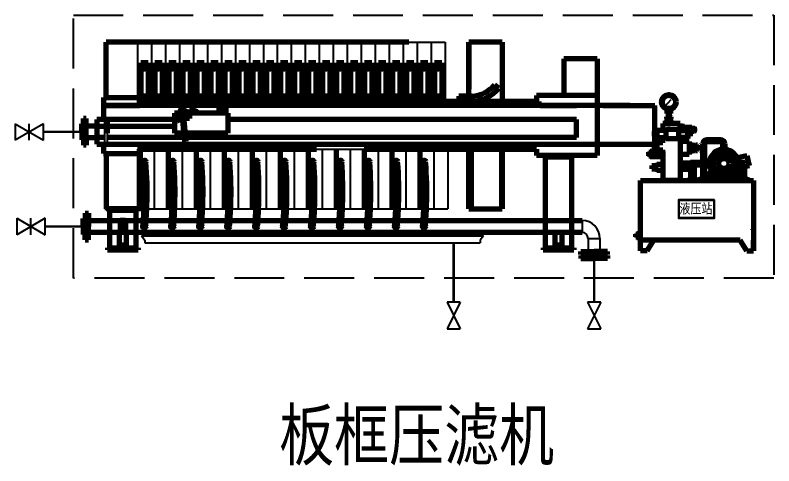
# Model space of a CAD drawing. Header units: millimetres. Extents: x 316 to 430, y 100 to 168.
import ezdxf

# ---------------------------------------------------------------- set-up
doc = ezdxf.new("R2010")
doc.units = ezdxf.units.MM
doc.linetypes.add('DASH', pattern=[0.35, 0.25, -0.1])
doc.linetypes.add('EB_DASH', pattern=[6, 3, -3])
for name, color, linetype in [('arrow', 7, 'Continuous'), ('sb', 2, 'Continuous'), ('图框', 4, 'Continuous')]:
    doc.layers.add(name, color=color, linetype=linetype)
for name, color, linetype, lineweight in [('CAXA0', 7, 'Continuous', 70), ('CAXA2', 6, 'EB_DASH', 25), ('CAXA3', 7, 'Continuous', 25), ('CAXA4', 3, 'Continuous', 25), ('循环水', 3, 'Continuous', 40), ('放空气管', 7, 'o_LINE', 30)]:
    doc.layers.add(name, color=color, linetype=linetype, lineweight=lineweight)
doc.styles.add('QSDI', font='SimSun.ttf', dxfattribs={"width": 0.8})
doc.linetypes.add('o_LINE', pattern='A,0.5,-0.2,["o",Standard,S=0.1,R=0,X=-0.1,Y=-0.05],-0.2', length=0.9)

# ---------------------------------------------------------------- blocks, each defined once
blk = doc.blocks.new('CAXBLOCK81', base_point=(-107.5, 2.2))
at = {"layer": 'CAXA0', "color": 0, "linetype": 'Continuous', "lineweight": 25}
blk.add_line((-107.6, 2.1), (-107.3, 2.4), dxfattribs=at)
blk = doc.blocks.new('CAXBLOCK83', base_point=(-107.7, 2.2))
at = {"layer": 'CAXA0', "color": 0, "linetype": 'Continuous', "lineweight": 25}
blk.add_line((-107.6, 2.1), (-107.6, 2.1), dxfattribs=at)
blk = doc.blocks.new('CAXBLOCK87', base_point=(-101.1, 15.9))
at = {"layer": 'CAXA0', "color": 0, "linetype": 'Continuous', "lineweight": 25}
blk.add_line((-101.1, 15.7), (-100.9, 16), dxfattribs=at)
blk = doc.blocks.new('CAXBLOCK108', base_point=(-32.1, 15.9))
at = {"layer": 'CAXA0', "color": 0, "linetype": 'Continuous', "lineweight": 25}
blk.add_line((-32.2, 15.7), (-32, 16), dxfattribs=at)
blk = doc.blocks.new('CAXBLOCK126', base_point=(-5983.6, -3976.5))
at = {"layer": 'CAXA0', "linetype": 'Continuous', "lineweight": 25}
blk.add_hatch(color=256, dxfattribs=at).paths.add_polyline_path([(470, 1638), (473.9, 1641.2), (473, 1642)], flags=0)
blk.add_line((473.4, 1641.6), (518.8, 1690.3), dxfattribs=at)
blk = doc.blocks.new('fanmen')
at = {"layer": 'arrow'}
for p, q in [((1, 0), (-1, 0)), ((1, -4), (-1, 0)), ((-1, -4), (1, 0)), ((-1, -4), (1, -4))]:
    blk.add_line(p, q, dxfattribs=at)
blk = doc.blocks.new('压滤机')
for points in [[(23914.47, -4585.43), (23909.02, -4585.43), (23909.02, -4588.16), (23914.47, -4588.16)], [(23914.39, -4585.51), (23909.09, -4585.51), (23909.09, -4588.05), (23914.39, -4588.05)]]:
    blk.add_lwpolyline(points, close=True)
at = {"layer": 'CAXA0', "color": 2}
for p, q in [((23823.12, -4570.04), (23823.12, -4561.74)), ((23868.54, -4561.74), (23823.12, -4561.74)), ((23882.57, -4561.74), (23877.57, -4561.74)), ((23877.57, -4569.84), (23877.57, -4561.74)), ((23877.57, -4561.74), (23877.57, -4568.79)), ((23882.57, -4561.74), (23882.57, -4570.64)), ((23828.3, -4564.84), (23828.3, -4570.64)), ((23829.4, -4564.84), (23828.3, -4564.84)), ((23829.4, -4564.84), (23829.4, -4570.64)), ((23830.4, -4564.84), (23830.4, -4570.64)), ((23831.5, -4564.84), (23830.4, -4564.84)), ((23831.5, -4564.84), (23831.5, -4570.64)), ((23832.5, -4564.84), (23832.5, -4570.64)), ((23833.6, -4564.84), (23832.5, -4564.84)), ((23833.6, -4564.84), (23833.6, -4570.64)), ((23834.6, -4564.84), (23834.6, -4570.64)), ((23835.7, -4564.84), (23834.6, -4564.84)), ((23835.7, -4564.84), (23835.7, -4570.64)), ((23836.7, -4564.84), (23836.7, -4570.64)), ((23837.8, -4564.84), (23836.7, -4564.84)), ((23837.8, -4564.84), (23837.8, -4570.64)), ((23838.8, -4564.84), (23838.8, -4570.64)), ((23839.9, -4564.84), (23838.8, -4564.84)), ((23839.9, -4564.84), (23839.9, -4570.64)), ((23840.9, -4564.84), (23840.9, -4570.64)), ((23842, -4564.84), (23840.9, -4564.84)), ((23842, -4564.84), (23842, -4570.64)), ((23843, -4564.84), (23843, -4570.64)), ((23844.1, -4564.84), (23843, -4564.84)), ((23844.1, -4564.84), (23844.1, -4570.64)), ((23845.1, -4564.84), (23845.1, -4570.64)), ((23846.2, -4564.84), (23845.1, -4564.84)), ((23846.2, -4564.84), (23846.2, -4570.64)), ((23847.2, -4564.84), (23847.2, -4570.64)), ((23848.3, -4564.84), (23847.2, -4564.84)), ((23848.3, -4564.84), (23848.3, -4570.64)), ((23849.3, -4564.84), (23849.3, -4570.64)), ((23850.4, -4564.84), (23849.3, -4564.84)), ((23850.4, -4564.84), (23850.4, -4570.64)), ((23851.4, -4564.84), (23851.4, -4570.64)), ((23852.5, -4564.84), (23851.4, -4564.84)), ((23852.5, -4564.84), (23852.5, -4570.64)), ((23853.5, -4564.84), (23853.5, -4570.64)), ((23854.6, -4564.84), (23853.5, -4564.84)), ((23854.6, -4564.84), (23854.6, -4570.64)), ((23855.6, -4564.84), (23855.6, -4570.64)), ((23856.7, -4564.84), (23855.6, -4564.84)), ((23856.7, -4564.84), (23856.7, -4570.64)), ((23857.7, -4564.84), (23857.7, -4570.64)), ((23858.8, -4564.84), (23857.7, -4564.84)), ((23858.8, -4564.84), (23858.8, -4570.64)), ((23859.8, -4564.84), (23859.8, -4570.64)), ((23860.9, -4564.84), (23859.8, -4564.84)), ((23860.9, -4564.84), (23860.9, -4570.64)), ((23861.9, -4564.84), (23861.9, -4570.64)), ((23863, -4564.84), (23861.9, -4564.84)), ((23863, -4564.84), (23863, -4570.64)), ((23864, -4564.84), (23864, -4570.64)), ((23865.1, -4564.84), (23864, -4564.84)), ((23865.1, -4564.84), (23865.1, -4570.64)), ((23866.1, -4564.84), (23866.1, -4570.64)), ((23867.2, -4564.84), (23866.1, -4564.84)), ((23867.2, -4564.84), (23867.2, -4570.64)), ((23868.2, -4564.84), (23868.2, -4570.64)), ((23869.3, -4564.84), (23868.2, -4564.84)), ((23869.3, -4564.84), (23869.3, -4570.64)), ((23870.3, -4564.84), (23870.3, -4570.64)), ((23871.4, -4564.84), (23870.3, -4564.84)), ((23871.4, -4564.84), (23871.4, -4570.64)), ((23872.4, -4564.84), (23872.4, -4570.64)), ((23873.5, -4564.84), (23872.4, -4564.84)), ((23873.5, -4564.84), (23873.5, -4570.64)), ((23896.83, -4564.24), (23891.83, -4564.24)), ((23891.83, -4564.24), (23891.83, -4569.74)), ((23896.83, -4564.24), (23896.83, -4578.74)), ((23877.57, -4568.79), (23877.57, -4565.64)), ((23877.57, -4567.82), (23877.57, -4568.77)), ((23882.07, -4568.64), (23881.47, -4568.11)), ((23822.72, -4570.04), (23822.72, -4571.24)), ((23822.72, -4570.04), (23822.72, -4573.35)), ((23822.72, -4570.04), (23827.8, -4570.04)), ((23828.5, -4569.84), (23828.5, -4570.64)), ((23829.2, -4569.84), (23828.5, -4569.84)), ((23829.2, -4569.84), (23829.2, -4570.64)), ((23830.6, -4569.84), (23830.6, -4570.64)), ((23831.3, -4569.84), (23830.6, -4569.84)), ((23831.3, -4569.84), (23831.3, -4570.64)), ((23832.7, -4569.84), (23832.7, -4570.64)), ((23833.4, -4569.84), (23832.7, -4569.84)), ((23833.4, -4569.84), (23833.4, -4570.64)), ((23834.8, -4569.84), (23834.8, -4570.64)), ((23835.5, -4569.84), (23834.8, -4569.84)), ((23835.5, -4569.84), (23835.5, -4570.64)), ((23836.9, -4569.84), (23836.9, -4570.64)), ((23837.6, -4569.84), (23836.9, -4569.84)), ((23837.6, -4569.84), (23837.6, -4570.64)), ((23839, -4569.84), (23839, -4570.64)), ((23839.7, -4569.84), (23839, -4569.84)), ((23839.7, -4569.84), (23839.7, -4570.64)), ((23841.1, -4569.84), (23841.1, -4570.64)), ((23841.8, -4569.84), (23841.1, -4569.84)), ((23841.8, -4569.84), (23841.8, -4570.64)), ((23843.2, -4569.84), (23843.2, -4570.64)), ((23843.9, -4569.84), (23843.2, -4569.84)), ((23843.9, -4569.84), (23843.9, -4570.64)), ((23845.3, -4569.84), (23845.3, -4570.64)), ((23846, -4569.84), (23845.3, -4569.84)), ((23846, -4569.84), (23846, -4570.64)), ((23847.4, -4569.84), (23847.4, -4570.64)), ((23848.1, -4569.84), (23847.4, -4569.84)), ((23848.1, -4569.84), (23848.1, -4570.64)), ((23849.5, -4569.84), (23849.5, -4570.64)), ((23850.2, -4569.84), (23849.5, -4569.84)), ((23850.2, -4569.84), (23850.2, -4570.64)), ((23851.6, -4569.84), (23851.6, -4570.64)), ((23852.3, -4569.84), (23851.6, -4569.84)), ((23852.3, -4569.84), (23852.3, -4570.64)), ((23853.7, -4569.84), (23853.7, -4570.64)), ((23854.4, -4569.84), (23853.7, -4569.84)), ((23854.4, -4569.84), (23854.4, -4570.64)), ((23855.8, -4569.84), (23855.8, -4570.64)), ((23856.5, -4569.84), (23855.8, -4569.84)), ((23856.5, -4569.84), (23856.5, -4570.64)), ((23857.9, -4569.84), (23857.9, -4570.64)), ((23858.6, -4569.84), (23857.9, -4569.84)), ((23858.6, -4569.84), (23858.6, -4570.64)), ((23860, -4569.84), (23860, -4570.64)), ((23860.7, -4569.84), (23860, -4569.84)), ((23860.7, -4569.84), (23860.7, -4570.64)), ((23862.1, -4569.84), (23862.1, -4570.64)), ((23862.8, -4569.84), (23862.1, -4569.84)), ((23862.8, -4569.84), (23862.8, -4570.64)), ((23864.2, -4569.84), (23864.2, -4570.64)), ((23864.9, -4569.84), (23864.2, -4569.84)), ((23864.9, -4569.84), (23864.9, -4570.64)), ((23866.3, -4569.84), (23866.3, -4570.64)), ((23867, -4569.84), (23866.3, -4569.84)), ((23867, -4569.84), (23867, -4570.64)), ((23868.4, -4569.84), (23868.4, -4570.64)), ((23869.1, -4569.84), (23868.4, -4569.84)), ((23869.1, -4569.84), (23869.1, -4570.64)), ((23870.5, -4569.84), (23870.5, -4570.64)), ((23871.2, -4569.84), (23870.5, -4569.84)), ((23871.2, -4569.84), (23871.2, -4570.64)), ((23872.6, -4569.84), (23872.6, -4570.64)), ((23873.3, -4569.84), (23872.6, -4569.84)), ((23873.3, -4569.84), (23873.3, -4570.64)), ((23878.07, -4569.84), (23876.07, -4569.84)), ((23876.07, -4569.84), (23876.07, -4570.64)), ((23887.74, -4569.74), (23887.74, -4570.64)), ((23896.73, -4569.74), (23887.74, -4569.74)), ((23833.36, -4571.24), (23822.72, -4571.24)), ((23822.72, -4571.24), (23828.12, -4571.24)), ((23851.54, -4570.64), (23829.32, -4570.64)), ((23851.54, -4571.24), (23833.36, -4571.24)), ((23839.64, -4570.64), (23838.74, -4570.64)), ((23840.94, -4570.64), (23840.04, -4570.64)), ((23840.36, -4571.21), (23840.06, -4571.51)), ((23840.06, -4572.41), (23840.06, -4571.51)), ((23840.36, -4571.21), (23840.76, -4571.21)), ((23840.56, -4571.42), (23840.56, -4571.42)), ((23841.06, -4571.51), (23840.76, -4571.21)), ((23841.06, -4571.51), (23841.06, -4572.41)), ((23888.13, -4570.64), (23851.54, -4570.64)), ((23901.73, -4571.24), (23851.54, -4571.24)), ((23856.44, -4570.64), (23855.54, -4570.64)), ((23857.74, -4570.64), (23856.84, -4570.64)), ((23866.94, -4570.64), (23866.04, -4570.64)), ((23868.24, -4570.64), (23867.34, -4570.64)), ((23876.05, -4570.64), (23875.15, -4570.64)), ((23882.07, -4570.64), (23876.07, -4570.64)), ((23882.97, -4571.24), (23882.57, -4571.24)), ((23886.74, -4571.24), (23886.08, -4571.24)), ((23886.74, -4571.24), (23886.74, -4571.24)), ((23888.13, -4571.24), (23888.13, -4570.64)), ((23888.34, -4571.24), (23893.74, -4571.24)), ((23897.74, -4571.24), (23903.43, -4571.24)), ((23901.73, -4571.24), (23905.51, -4571.24)), ((23905.51, -4577.01), (23905.51, -4571.24)), ((23833.36, -4572.41), (23833.36, -4573.26)), ((23834.21, -4572.41), (23833.36, -4572.41)), ((23834.21, -4573.21), (23834.21, -4572.01)), ((23834.41, -4571.81), (23834.58, -4571.81)), ((23834.44, -4572.73), (23834.44, -4572.49)), ((23834.5, -4572.79), (23834.54, -4572.79)), ((23834.51, -4572.41), (23834.51, -4572.41)), ((23834.51, -4572.44), (23834.67, -4572.43)), ((23834.9, -4576.64), (23834.51, -4572.44)), ((23834.67, -4572.43), (23835.06, -4576.64)), ((23834.74, -4572.73), (23834.74, -4572.48)), ((23834.84, -4572.38), (23835.95, -4572.38)), ((23841.36, -4572.41), (23835.01, -4572.41)), ((23835.61, -4572.84), (23835.61, -4573.21)), ((23835.95, -4572.38), (23836.7, -4572.18)), ((23835.96, -4571.79), (23835.98, -4572.02)), ((23835.98, -4571.77), (23836.71, -4572.11)), ((23836.76, -4572.41), (23836.56, -4572.41)), ((23841.36, -4572.41), (23841.36, -4573.52)), ((23907.37, -4572.06), (23907.29, -4572.1)), ((23907.29, -4572.1), (23907.29, -4572.45)), ((23907.37, -4572.5), (23907.29, -4572.45)), ((23907.33, -4571.82), (23907.33, -4571.98)), ((23907.87, -4571.82), (23907.33, -4571.82)), ((23907.87, -4571.98), (23907.33, -4571.98)), ((23907.4, -4572.06), (23907.37, -4572.06)), ((23907.37, -4572.5), (23907.49, -4572.5)), ((23907.4, -4572.06), (23907.4, -4571.98)), ((23907.49, -4572.5), (23907.49, -4572.95)), ((23907.51, -4571.79), (23907.51, -4571.82)), ((23907.69, -4571.79), (23907.69, -4571.82)), ((23907.71, -4572.95), (23907.71, -4572.5)), ((23907.71, -4572.5), (23907.84, -4572.5)), ((23907.8, -4572.06), (23907.8, -4571.98)), ((23907.84, -4572.06), (23907.8, -4572.06)), ((23907.84, -4572.06), (23907.91, -4572.1)), ((23907.84, -4572.5), (23907.91, -4572.45)), ((23907.87, -4571.82), (23907.87, -4571.98)), ((23907.91, -4572.45), (23907.91, -4572.1)), ((23819.72, -4575.21), (23819.72, -4573.21)), ((23820.12, -4573.21), (23819.72, -4573.21)), ((23820.12, -4576.1), (23820.12, -4573.21)), ((23833.93, -4573.35), (23821.72, -4573.35)), ((23821.72, -4573.35), (23821.72, -4574.35)), ((23823.27, -4573.52), (23823.27, -4575.41)), ((23823.27, -4573.52), (23823.27, -4575.41)), ((23823.27, -4573.52), (23823.27, -4575.41)), ((23833.36, -4573.26), (23833.67, -4573.26)), ((23833.36, -4573.26), (23833.67, -4573.26)), ((23833.36, -4573.52), (23833.8, -4573.52)), ((23833.36, -4573.52), (23833.36, -4575.41)), ((23833.67, -4572.96), (23833.67, -4573.26)), ((23833.93, -4572.96), (23833.93, -4573.39)), ((23834.58, -4573.21), (23834.21, -4573.21)), ((23835.61, -4573.21), (23834.74, -4573.21)), ((23849.02, -4573.35), (23841.36, -4573.35)), ((23841.36, -4573.52), (23841.36, -4575.41)), ((23851.54, -4573.35), (23848.45, -4573.35)), ((23893.73, -4573.35), (23851.54, -4573.35)), ((23893.73, -4576.04), (23893.73, -4573.35)), ((23906.7, -4573.95), (23906.7, -4574.99)), ((23909.3, -4573.95), (23906.7, -4573.95)), ((23907.3, -4573.15), (23907.3, -4572.95)), ((23907.3, -4572.95), (23907.9, -4572.95)), ((23907.36, -4573.15), (23907.3, -4573.15)), ((23907.3, -4573.75), (23907.3, -4573.47)), ((23907.36, -4573.47), (23907.3, -4573.47)), ((23907.9, -4573.75), (23907.3, -4573.75)), ((23907.36, -4573.47), (23907.36, -4573.15)), ((23907.82, -4573.79), (23907.38, -4573.79)), ((23907.38, -4573.79), (23907.38, -4573.91)), ((23907.38, -4573.91), (23907.82, -4573.91)), ((23907.4, -4573.75), (23907.4, -4573.79)), ((23907.4, -4573.91), (23907.4, -4573.95)), ((23907.4, -4573.95), (23907.8, -4573.95)), ((23907.49, -4572.95), (23907.71, -4572.95)), ((23907.8, -4573.75), (23907.8, -4573.79)), ((23907.8, -4573.91), (23907.8, -4573.95)), ((23907.82, -4573.79), (23907.82, -4573.91)), ((23907.9, -4573.15), (23907.84, -4573.15)), ((23907.84, -4573.15), (23907.84, -4573.47)), ((23907.9, -4573.47), (23907.84, -4573.47)), ((23907.9, -4572.95), (23907.9, -4573.15)), ((23907.9, -4573.47), (23907.9, -4573.75)), ((23909.3, -4574.99), (23909.3, -4573.95)), ((23819.42, -4575.21), (23819.42, -4574.01)), ((23819.42, -4574.01), (23819.72, -4574.01)), ((23821.72, -4574.32), (23820.12, -4574.32)), ((23821.72, -4574.35), (23822.87, -4574.35)), ((23821.72, -4574.35), (23821.73, -4574.35)), ((23821.72, -4574.4), (23821.72, -4576)), ((23823.27, -4574.35), (23833.36, -4574.35)), ((23905.82, -4576.03), (23905.82, -4574.99)), ((23907.02, -4574.99), (23905.82, -4574.99)), ((23907.02, -4574.95), (23907.2, -4574.95)), ((23907.02, -4574.99), (23907.02, -4574.95)), ((23907.2, -4574.81), (23909.08, -4574.81)), ((23907.2, -4576.21), (23907.2, -4574.81)), ((23909.08, -4576.21), (23909.08, -4574.81)), ((23909.26, -4574.95), (23909.08, -4574.95)), ((23909.26, -4574.99), (23909.26, -4574.95)), ((23909.26, -4574.99), (23910.46, -4574.99)), ((23909.92, -4574.37), (23909.3, -4574.37)), ((23909.3, -4574.37), (23909.3, -4574.87)), ((23909.92, -4574.55), (23909.92, -4574.37)), ((23911.06, -4574.55), (23909.92, -4574.55)), ((23910.46, -4576.03), (23910.46, -4574.99)), ((23911.06, -4575.19), (23911.06, -4574.55)), ((23911.4, -4574.67), (23911.06, -4574.67)), ((23911.06, -4575.07), (23911.4, -4575.07)), ((23911.5, -4574.97), (23911.5, -4574.77)), ((23819.42, -4575.21), (23819.42, -4576.41)), ((23819.72, -4575.21), (23819.72, -4577.21)), ((23820.12, -4576.1), (23820.12, -4577.21)), ((23821.72, -4576.1), (23820.12, -4576.1)), ((23821.72, -4576.04), (23821.72, -4577.04)), ((23822.87, -4576.04), (23821.72, -4576.04)), ((23821.73, -4576.04), (23821.72, -4576.04)), ((23834.84, -4576.04), (23823.27, -4576.04)), ((23834.79, -4575.41), (23833.36, -4575.41)), ((23841.36, -4575.41), (23834.95, -4575.41)), ((23849.04, -4576.04), (23835.01, -4576.04)), ((23851.54, -4576.04), (23848.45, -4576.04)), ((23893.73, -4576.04), (23851.54, -4576.04)), ((23905.46, -4575.86), (23905.46, -4575.16)), ((23905.82, -4575.16), (23905.46, -4575.16)), ((23905.46, -4575.86), (23905.82, -4575.86)), ((23905.82, -4576.03), (23907.02, -4576.03)), ((23906.7, -4576.03), (23906.7, -4576.45)), ((23907.02, -4576.07), (23907.02, -4576.03)), ((23907.02, -4576.07), (23907.2, -4576.07)), ((23907.2, -4576.21), (23909.08, -4576.21)), ((23909.26, -4576.07), (23909.08, -4576.07)), ((23910.46, -4576.03), (23909.26, -4576.03)), ((23909.26, -4576.07), (23909.26, -4576.03)), ((23909.3, -4576.45), (23909.3, -4576.03)), ((23910.46, -4575.16), (23910.82, -4575.16)), ((23910.82, -4575.86), (23910.46, -4575.86)), ((23910.82, -4575.86), (23910.82, -4575.16)), ((23910.82, -4575.19), (23911.06, -4575.19)), ((23819.42, -4576.41), (23819.72, -4576.41)), ((23820.12, -4577.21), (23819.72, -4577.21)), ((23821.72, -4577.06), (23851.54, -4577.06)), ((23822.72, -4577.06), (23822.72, -4578.44)), ((23835.06, -4576.64), (23834.9, -4576.64)), ((23851.54, -4577.06), (23905.46, -4577.06)), ((23905.82, -4577.01), (23905.46, -4577.01)), ((23905.46, -4577.71), (23905.46, -4577.01)), ((23905.46, -4577.24), (23905.46, -4577.24)), ((23905.82, -4577.88), (23905.82, -4576.84)), ((23906.7, -4576.84), (23905.82, -4576.84)), ((23906.7, -4576.84), (23906.7, -4576.45)), ((23909.3, -4576.45), (23909.3, -4577.88)), ((23910.66, -4576.62), (23909.3, -4576.62)), ((23910.66, -4576.62), (23910.66, -4577.71)), ((23910.66, -4577.1), (23910.84, -4577.1)), ((23910.84, -4577.1), (23910.9, -4577.16)), ((23910.9, -4577.16), (23911.26, -4577.16)), ((23911.26, -4577.16), (23911.32, -4577.22)), ((23911.32, -4577.22), (23911.62, -4577.22)), ((23911.32, -4577.22), (23911.32, -4577.98)), ((23911.68, -4577.16), (23911.62, -4577.22)), ((23911.62, -4577.22), (23911.62, -4577.98)), ((23911.62, -4577.22), (23911.62, -4577.98)), ((23911.68, -4577.16), (23911.88, -4577.16)), ((23911.88, -4577.16), (23911.94, -4577.22)), ((23911.94, -4577.22), (23911.94, -4577.98)), ((23911.94, -4577.22), (23911.94, -4577.98)), ((23912.7, -4582.43), (23912.7, -4576.99)), ((23912.98, -4582.43), (23912.98, -4576.99)), ((23915.38, -4576.39), (23913.3, -4576.39)), ((23915.38, -4576.67), (23913.3, -4576.67)), ((23915.7, -4577.53), (23915.7, -4576.99)), ((23915.98, -4576.99), (23915.98, -4577.53)), ((23822.72, -4578.44), (23827.8, -4578.44)), ((23823.12, -4578.44), (23823.12, -4586.74)), ((23827.8, -4577.78), (23828.67, -4577.78)), ((23828.22, -4577.78), (23828.22, -4586.74)), ((23828.7, -4577.78), (23837.87, -4577.78)), ((23832.42, -4577.78), (23832.42, -4586.74)), ((23836.62, -4577.78), (23836.62, -4586.74)), ((23837.1, -4577.78), (23846.27, -4577.78)), ((23837.9, -4577.78), (23848.67, -4577.78)), ((23840.82, -4577.78), (23840.82, -4586.74)), ((23845.02, -4577.78), (23845.02, -4586.74)), ((23845.5, -4577.78), (23854.67, -4577.78)), ((23849.22, -4577.78), (23849.22, -4586.74)), ((23853.42, -4577.78), (23853.42, -4586.74)), ((23857.62, -4577.78), (23857.62, -4586.74)), ((23861.82, -4577.78), (23874.89, -4577.78)), ((23861.82, -4577.78), (23861.82, -4586.74)), ((23866.02, -4577.78), (23866.02, -4586.74)), ((23870.22, -4577.78), (23870.22, -4586.74)), ((23874.92, -4577.78), (23887.74, -4577.78)), ((23877.57, -4586.74), (23877.57, -4577.78)), ((23877.89, -4577.78), (23877.89, -4586.74)), ((23882.45, -4577.78), (23882.45, -4586.74)), ((23882.57, -4577.78), (23882.57, -4586.74)), ((23887.74, -4577.78), (23887.74, -4578.74)), ((23887.74, -4577.78), (23887.74, -4577.78)), ((23904.6, -4578.26), (23904.8, -4578.26)), ((23904.6, -4578.82), (23904.6, -4578.26)), ((23904.8, -4578.94), (23904.8, -4578.14)), ((23906.7, -4578.14), (23904.8, -4578.14)), ((23905.46, -4577.71), (23905.82, -4577.71)), ((23905.82, -4577.88), (23906.7, -4577.88)), ((23906.7, -4579.05), (23906.7, -4577.88)), ((23906.7, -4578.14), (23906.7, -4578.94)), ((23909.3, -4577.88), (23909.3, -4579.05)), ((23910.66, -4577.71), (23910.66, -4578.58)), ((23910.84, -4578.1), (23910.9, -4578.04)), ((23910.9, -4578.04), (23911.26, -4578.04)), ((23911.32, -4577.98), (23911.26, -4578.04)), ((23911.32, -4577.98), (23911.62, -4577.98)), ((23911.62, -4577.98), (23911.68, -4578.04)), ((23911.88, -4578.04), (23911.68, -4578.04)), ((23911.94, -4577.98), (23911.88, -4578.04)), ((23915.56, -4577.81), (23915.68, -4577.65)), ((23915.57, -4577.94), (23916.11, -4577.94)), ((23915.57, -4577.94), (23915.57, -4578.28)), ((23915.57, -4578.28), (23916.11, -4578.28)), ((23915.6, -4578.33), (23916.08, -4578.33)), ((23915.6, -4578.47), (23915.6, -4578.33)), ((23915.62, -4578.33), (23915.62, -4578.28)), ((23915.7, -4577.53), (23915.7, -4577.94)), ((23915.7, -4577.53), (23915.98, -4577.53)), ((23915.98, -4577.53), (23915.98, -4577.94)), ((23916.12, -4577.81), (23916, -4577.64)), ((23916.06, -4578.33), (23916.06, -4578.28)), ((23916.08, -4578.47), (23916.08, -4578.33)), ((23916.11, -4578.28), (23916.11, -4577.94)), ((23896.83, -4578.74), (23887.74, -4578.74)), ((23888.74, -4578.74), (23888.74, -4578.94)), ((23888.74, -4578.94), (23893.34, -4578.94)), ((23889.04, -4578.94), (23889.04, -4592.64)), ((23893.04, -4592.64), (23893.04, -4578.94)), ((23893.34, -4578.74), (23893.34, -4578.94)), ((23904.6, -4578.82), (23904.8, -4578.82)), ((23906.7, -4578.94), (23904.8, -4578.94)), ((23906.7, -4579.05), (23906.7, -4581.25)), ((23910.66, -4578.58), (23909.3, -4578.58)), ((23909.3, -4579.05), (23909.3, -4580.15)), ((23914.06, -4579.63), (23913.72, -4579.63)), ((23913.72, -4579.63), (23913.72, -4580.27)), ((23914.06, -4579.63), (23914.14, -4579.63)), ((23914.14, -4579.63), (23914.14, -4580.27)), ((23914.37, -4579.65), (23914.2, -4579.65)), ((23914.2, -4579.65), (23914.2, -4580.25)), ((23917.31, -4579.65), (23917.48, -4579.65)), ((23917.48, -4579.65), (23917.48, -4580.25)), ((23917.62, -4579.63), (23917.54, -4579.63)), ((23917.54, -4579.63), (23917.54, -4580.27)), ((23917.62, -4579.63), (23917.96, -4579.63)), ((23919.31, -4578.79), (23917.84, -4579.12)), ((23917.96, -4579.63), (23917.96, -4580.27)), ((23919.31, -4578.79), (23919.64, -4580.3)), ((23905.06, -4580.24), (23905.58, -4580.24)), ((23905.06, -4580.24), (23905.06, -4580.74)), ((23905.06, -4580.74), (23905.58, -4580.74)), ((23905.58, -4580.19), (23905.78, -4580.19)), ((23905.58, -4580.19), (23905.58, -4580.79)), ((23905.58, -4580.79), (23905.78, -4580.79)), ((23905.78, -4580.03), (23905.78, -4580.19)), ((23905.78, -4580.03), (23906.7, -4580.03)), ((23905.78, -4580.79), (23905.78, -4580.95)), ((23909.3, -4579.85), (23910.84, -4579.85)), ((23909.3, -4580.05), (23910.84, -4580.05)), ((23909.3, -4580.15), (23909.3, -4581.25)), ((23909.3, -4580.15), (23909.3, -4580.91)), ((23909.3, -4580.8), (23910.73, -4580.8)), ((23910.84, -4579.77), (23912.7, -4579.77)), ((23910.84, -4579.77), (23910.84, -4580.18)), ((23910.84, -4580.13), (23912.7, -4580.13)), ((23910.84, -4580.18), (23911.1, -4580.18)), ((23911.41, -4580.49), (23911.41, -4580.99)), ((23912.98, -4579.77), (23913.3, -4579.77)), ((23912.98, -4580.13), (23913.3, -4580.13)), ((23913.72, -4579.77), (23913.3, -4579.77)), ((23913.72, -4580.13), (23913.3, -4580.13)), ((23913.72, -4580.27), (23914.06, -4580.27)), ((23914.06, -4580.27), (23914.14, -4580.27)), ((23914.2, -4579.69), (23914.14, -4579.69)), ((23914.2, -4580.21), (23914.14, -4580.21)), ((23914.37, -4580.25), (23914.2, -4580.25)), ((23917.31, -4580.25), (23917.48, -4580.25)), ((23917.48, -4579.69), (23917.54, -4579.69)), ((23917.48, -4580.21), (23917.54, -4580.21)), ((23917.62, -4580.27), (23917.54, -4580.27)), ((23917.96, -4580.27), (23917.62, -4580.27)), ((23918.58, -4580.53), (23917.87, -4580.69)), ((23917.96, -4579.77), (23918.38, -4579.77)), ((23917.96, -4580.13), (23918.38, -4580.13)), ((23918.38, -4579.75), (23918.76, -4579.75)), ((23918.38, -4579.75), (23918.38, -4580.15)), ((23918.38, -4579.77), (23918.38, -4580.13)), ((23918.5, -4580.15), (23918.38, -4580.15)), ((23918.56, -4580.33), (23918.56, -4580.21)), ((23918.96, -4580.33), (23918.56, -4580.33)), ((23918.58, -4580.33), (23918.58, -4582.43)), ((23919.64, -4580.29), (23918.94, -4580.45)), ((23918.94, -4580.33), (23918.94, -4582.43)), ((23918.94, -4580.33), (23918.94, -4582.43)), ((23918.96, -4580.33), (23918.96, -4579.95)), ((23905.78, -4580.95), (23906.7, -4580.95)), ((23906.7, -4581.25), (23906.7, -4582.49)), ((23909.3, -4581.25), (23909.3, -4582.49)), ((23910.79, -4580.86), (23910.79, -4580.99)), ((23910.79, -4580.99), (23911.41, -4580.99)), ((23910.82, -4580.99), (23910.82, -4582.43)), ((23911.38, -4580.99), (23911.38, -4582.43)), ((23913.39, -4581.89), (23913.99, -4581.06)), ((23913.39, -4581.89), (23914.43, -4581.89)), ((23913.39, -4582.19), (23913.39, -4581.89)), ((23914.43, -4581.89), (23914.58, -4581.7)), ((23914.43, -4582.19), (23914.43, -4581.89)), ((23917.25, -4581.89), (23917.1, -4581.7)), ((23918.29, -4581.89), (23917.25, -4581.89)), ((23917.25, -4582.19), (23917.25, -4581.89)), ((23918.29, -4581.89), (23917.69, -4581.06)), ((23918.29, -4582.19), (23918.29, -4581.89)), ((23903.32, -4593.09), (23903.32, -4582.49)), ((23903.32, -4582.49), (23919.51, -4582.49)), ((23906.7, -4582.43), (23909.3, -4582.43)), ((23910.35, -4582.43), (23911.85, -4582.43)), ((23910.35, -4582.49), (23910.35, -4582.43)), ((23910.35, -4582.43), (23910.41, -4582.43)), ((23911.71, -4582.43), (23911.72, -4582.43)), ((23911.85, -4582.43), (23911.85, -4582.49)), ((23911.85, -4582.49), (23912.09, -4582.49)), ((23912.09, -4582.43), (23912.15, -4582.43)), ((23912.09, -4582.49), (23912.09, -4582.43)), ((23912.14, -4582.29), (23912.14, -4582.4)), ((23912.14, -4582.4), (23912.34, -4582.4)), ((23912.15, -4582.28), (23912.33, -4582.28)), ((23912.25, -4582.43), (23912.26, -4582.43)), ((23912.34, -4582.29), (23912.34, -4582.4)), ((23912.34, -4582.43), (23913.59, -4582.43)), ((23912.74, -4582.29), (23912.74, -4582.4)), ((23912.74, -4582.4), (23912.94, -4582.4)), ((23912.75, -4582.28), (23912.93, -4582.28)), ((23912.85, -4582.43), (23912.86, -4582.43)), ((23912.94, -4582.29), (23912.94, -4582.4)), ((23913.34, -4582.29), (23913.34, -4582.4)), ((23913.34, -4582.4), (23913.54, -4582.4)), ((23913.35, -4582.28), (23913.53, -4582.28)), ((23913.39, -4582.19), (23914.43, -4582.19)), ((23913.39, -4582.19), (23913.39, -4582.28)), ((23913.45, -4582.43), (23913.46, -4582.43)), ((23913.54, -4582.29), (23913.54, -4582.4)), ((23913.59, -4582.43), (23913.59, -4582.49)), ((23914.43, -4582.19), (23914.43, -4582.29)), ((23914.43, -4582.29), (23917.25, -4582.29)), ((23914.43, -4582.49), (23917.25, -4582.49)), ((23917.25, -4582.19), (23918.29, -4582.19)), ((23917.25, -4582.19), (23917.25, -4582.29)), ((23918.01, -4582.49), (23918.01, -4582.43)), ((23918.01, -4582.43), (23918.07, -4582.43)), ((23918.06, -4582.29), (23918.06, -4582.4)), ((23918.06, -4582.4), (23918.26, -4582.4)), ((23918.07, -4582.28), (23918.25, -4582.28)), ((23918.17, -4582.43), (23918.18, -4582.43)), ((23918.26, -4582.29), (23918.26, -4582.4)), ((23918.26, -4582.39), (23918.29, -4582.39)), ((23918.26, -4582.43), (23919.51, -4582.43)), ((23918.29, -4582.43), (23918.29, -4582.19)), ((23918.66, -4582.29), (23918.66, -4582.4)), ((23918.66, -4582.4), (23918.86, -4582.4)), ((23918.67, -4582.28), (23918.85, -4582.28)), ((23918.77, -4582.43), (23918.78, -4582.43)), ((23918.86, -4582.29), (23918.86, -4582.4)), ((23919.26, -4582.29), (23919.26, -4582.4)), ((23919.26, -4582.4), (23919.46, -4582.4)), ((23919.27, -4582.28), (23919.45, -4582.28)), ((23919.37, -4582.43), (23919.38, -4582.43)), ((23919.46, -4582.29), (23919.46, -4582.4)), ((23919.51, -4582.43), (23919.51, -4582.49)), ((23919.51, -4582.49), (23920.32, -4582.49)), ((23920.32, -4582.49), (23920.32, -4593.09)), ((23819.97, -4587.42), (23819.97, -4589.42)), ((23819.97, -4587.42), (23820.43, -4587.42)), ((23820.43, -4587.42), (23820.43, -4589.42)), ((23829.54, -4586.74), (23823.12, -4586.74)), ((23823.32, -4586.94), (23823.32, -4586.74)), ((23823.32, -4586.94), (23827.92, -4586.94)), ((23827.62, -4586.94), (23823.62, -4586.94)), ((23823.62, -4586.94), (23823.62, -4592.64)), ((23827.62, -4592.64), (23827.62, -4586.94)), ((23827.92, -4586.74), (23827.92, -4586.94)), ((23877.57, -4586.74), (23882.57, -4586.74)), ((23877.57, -4586.74), (23882.57, -4586.74)), ((23819.67, -4589.42), (23819.67, -4588.22)), ((23819.67, -4588.22), (23819.97, -4588.22)), ((23820.43, -4588.53), (23825.22, -4588.53)), ((23825.22, -4588.47), (23826.02, -4588.47)), ((23825.22, -4588.47), (23825.22, -4590.31)), ((23826.02, -4588.47), (23826.02, -4590.31)), ((23826.02, -4588.53), (23864.43, -4588.53)), ((23864.43, -4588.53), (23876.19, -4588.53)), ((23876.19, -4588.53), (23891.44, -4588.53)), ((23891.44, -4588.53), (23894.58, -4588.53)), ((23819.67, -4589.42), (23819.67, -4590.62)), ((23819.97, -4591.42), (23819.97, -4589.42)), ((23820.43, -4591.42), (23820.43, -4589.42)), ((23819.67, -4590.62), (23819.97, -4590.62)), ((23864.43, -4590.31), (23820.43, -4590.31)), ((23825.12, -4590.51), (23825.12, -4590.31)), ((23825.12, -4592.61), (23825.12, -4590.31)), ((23826.12, -4590.31), (23826.12, -4590.51)), ((23826.12, -4590.31), (23826.12, -4592.61)), ((23894.58, -4590.31), (23864.43, -4590.31)), ((23890.54, -4592.61), (23890.54, -4590.31)), ((23891.54, -4590.31), (23891.54, -4592.61)), ((23902.65, -4590.55), (23902.79, -4590.55)), ((23902.65, -4590.99), (23902.65, -4590.55)), ((23902.65, -4590.77), (23902.79, -4590.77)), ((23902.65, -4590.99), (23902.79, -4590.99)), ((23902.79, -4590.47), (23902.79, -4591.07)), ((23902.79, -4590.47), (23902.92, -4590.47)), ((23902.79, -4591.07), (23902.92, -4591.07)), ((23902.87, -4591.07), (23902.87, -4590.47)), ((23902.92, -4591.09), (23902.92, -4590.45)), ((23903.32, -4590.45), (23902.92, -4590.45)), ((23819.97, -4591.42), (23820.43, -4591.42)), ((23902.92, -4591.09), (23903.32, -4591.09)), ((23918.32, -4591.49), (23903.32, -4591.49)), ((23904.32, -4593.09), (23905.32, -4591.49)), ((23919.32, -4593.09), (23918.32, -4591.49)), ((23920.32, -4593.09), (23920.32, -4591.49)), ((23823.32, -4592.64), (23823.32, -4592.94)), ((23823.32, -4592.64), (23827.92, -4592.64)), ((23823.32, -4592.94), (23827.92, -4592.94)), ((23827.92, -4592.64), (23827.92, -4592.94)), ((23888.74, -4592.64), (23893.34, -4592.64)), ((23888.74, -4592.64), (23888.74, -4592.94)), ((23888.74, -4592.94), (23893.34, -4592.94)), ((23893.34, -4592.64), (23893.34, -4592.94)), ((23894.36, -4593.65), (23894.36, -4593.19)), ((23894.36, -4593.19), (23896.36, -4593.19)), ((23898.36, -4593.19), (23896.36, -4593.19)), ((23898.36, -4593.65), (23898.36, -4593.19)), ((23904.32, -4593.09), (23903.32, -4593.09)), ((23919.32, -4593.09), (23920.32, -4593.09)), ((23894.36, -4593.65), (23896.36, -4593.65)), ((23894.36, -4593.77), (23894.36, -4594.23)), ((23894.36, -4593.77), (23896.36, -4593.77)), ((23894.36, -4594.23), (23896.36, -4594.23)), ((23895.01, -4593.65), (23895.01, -4593.71)), ((23895.01, -4593.71), (23896.36, -4593.71)), ((23895.01, -4593.71), (23896.36, -4593.71)), ((23895.01, -4593.77), (23895.01, -4593.71)), ((23897.25, -4593.71), (23895.47, -4593.71)), ((23897.25, -4593.71), (23895.47, -4593.71)), ((23898.36, -4593.65), (23896.36, -4593.65)), ((23897.71, -4593.71), (23896.36, -4593.71)), ((23897.71, -4593.71), (23896.36, -4593.71)), ((23898.36, -4593.77), (23896.36, -4593.77)), ((23898.36, -4594.23), (23896.36, -4594.23)), ((23897.71, -4593.65), (23897.71, -4593.71)), ((23897.71, -4593.77), (23897.71, -4593.71)), ((23898.36, -4593.77), (23898.36, -4594.23))]:
    blk.add_line(p, q, dxfattribs=at)
at = {"layer": 'CAXA0', "color": 2, "linetype": 'ByBlock', "lineweight": -2}
for p, q in [((23888.74, -4592.64), (23893.34, -4592.64)), ((23888.74, -4592.94), (23893.34, -4592.94)), ((23893.34, -4592.64), (23893.34, -4592.94))]:
    blk.add_line(p, q, dxfattribs=at)
at = {"layer": 'CAXA0', "color": 2}
for centre, radius in [((23828.85, -4565.49), 0.27), ((23828.85, -4565.49), 0.18), ((23830.95, -4565.49), 0.27), ((23830.95, -4565.49), 0.18), ((23833.05, -4565.49), 0.27), ((23833.05, -4565.49), 0.18), ((23835.15, -4565.49), 0.27), ((23835.15, -4565.49), 0.18), ((23837.25, -4565.49), 0.27), ((23837.25, -4565.49), 0.18), ((23839.35, -4565.49), 0.27), ((23839.35, -4565.49), 0.18), ((23841.45, -4565.49), 0.27), ((23841.45, -4565.49), 0.18), ((23843.55, -4565.49), 0.27), ((23843.55, -4565.49), 0.18), ((23845.65, -4565.49), 0.27), ((23845.65, -4565.49), 0.18), ((23847.75, -4565.49), 0.27), ((23847.75, -4565.49), 0.18), ((23849.85, -4565.49), 0.27), ((23849.85, -4565.49), 0.18), ((23851.95, -4565.49), 0.27), ((23851.95, -4565.49), 0.18), ((23854.05, -4565.49), 0.27), ((23854.05, -4565.49), 0.18), ((23856.15, -4565.49), 0.27), ((23856.15, -4565.49), 0.18), ((23858.25, -4565.49), 0.27), ((23858.25, -4565.49), 0.18), ((23860.35, -4565.49), 0.27), ((23860.35, -4565.49), 0.18), ((23862.45, -4565.49), 0.27), ((23862.45, -4565.49), 0.18), ((23864.55, -4565.49), 0.27), ((23864.55, -4565.49), 0.18), ((23866.65, -4565.49), 0.27), ((23866.65, -4565.49), 0.18), ((23868.75, -4565.49), 0.27), ((23868.75, -4565.49), 0.18), ((23870.85, -4565.49), 0.27), ((23870.85, -4565.49), 0.18), ((23872.95, -4565.49), 0.27), ((23872.95, -4565.49), 0.18), ((23907.6, -4570.7), 1.1), ((23907.6, -4570.7), 1), ((23840.56, -4571.59), 0.2), ((23915.84, -4579.95), 1.5), ((23828.88, -4579.66), 0.2), ((23833.08, -4579.66), 0.2), ((23837.28, -4579.66), 0.2), ((23841.48, -4579.66), 0.2), ((23845.68, -4579.66), 0.2), ((23849.88, -4579.66), 0.2), ((23854.08, -4579.66), 0.2), ((23858.28, -4579.66), 0.2), ((23862.48, -4579.66), 0.2), ((23866.68, -4579.66), 0.2), ((23870.88, -4579.66), 0.2), ((23915.84, -4579.95), 0.75), ((23828.82, -4589.42), 0.17), ((23833.02, -4589.42), 0.17), ((23837.22, -4589.42), 0.17), ((23841.42, -4589.42), 0.17), ((23845.62, -4589.42), 0.17), ((23849.82, -4589.42), 0.17), ((23854.02, -4589.42), 0.17), ((23858.22, -4589.42), 0.17), ((23862.42, -4589.42), 0.17), ((23866.62, -4589.42), 0.17), ((23870.82, -4589.42), 0.17), ((23825.62, -4592.31), 0.135), ((23891.04, -4592.31), 0.135)]:
    blk.add_circle(centre, radius, dxfattribs=at)
for centre, radius, start, end in [((23877.58, -4564.66), 5.2, 274.721, 318.45), ((23877.58, -4564.66), 6, 274.721, 318.45), ((23878.77, -4569.84), 1, 233.1301, 306.8699), ((23881.37, -4569.84), 1, 233.1301, 306.8699), ((23833.8, -4572.96), 0.13, 0, 180), ((23833.8, -4572.96), 0.13, 0, 180), ((23834.41, -4572.01), 0.2, 90, 180), ((23834.51, -4572.11), 0.3, 42.6844, 243.1035), ((23834.32, -4572.49), 0.12, 0, 63.1035), ((23834.5, -4572.73), 0.06, 180, 270), ((23834.58, -4572.01), 0.2, 25.0478, 90), ((23834.68, -4572.73), 0.06, 291.4991, 360), ((23835.61, -4570.57), 1.6, 236.6557, 279.8528), ((23834.84, -4572.48), 0.1, 90, 180), ((23835.61, -4571.81), 0.85, 222.0356, 259.0194), ((23835.41, -4572.84), 0.2, 0, 79.0194), ((23835.87, -4572.03), 0.12, 279.8528, 7), ((23835.98, -4571.79), 0.02, 65, 187), ((23836.69, -4572.14), 0.04, 285, 65), ((23833.8, -4573.39), 0.13, 270, 0), ((23821.82, -4574.4), 0.1, 153.2858, 180), ((23911.4, -4574.77), 0.1, 0, 90), ((23911.4, -4574.97), 0.1, 270, 0), ((23821.82, -4576), 0.1, 180, 206.7731), ((23913.3, -4576.99), 0.6, 90, 180), ((23913.3, -4576.99), 0.32, 90, 180), ((23915.38, -4576.99), 0.6, 0, 90), ((23915.38, -4576.99), 0.32, 0, 90), ((23915.84, -4579.95), 2.16, 93.7162, 175.2198), ((23915.84, -4579.95), 1.9, 98.1697, 170.304), ((23915.84, -4579.95), 2.16, 4.7802, 86.2838), ((23915.84, -4579.95), 1.9, 9.696, 81.8303), ((23910.73, -4580.86), 0.06, 0, 90), ((23911.1, -4580.49), 0.31, 0, 90), ((23915.84, -4579.95), 2.16, 184.7802, 355.2198), ((23915.84, -4579.95), 1.9, 189.696, 350.304), ((23918.5, -4580.21), 0.06, 0, 90), ((23918.76, -4579.95), 0.2, 0, 90), ((23912.15, -4582.29), 0.012, 90, 180), ((23912.33, -4582.29), 0.012, 0, 90), ((23912.75, -4582.29), 0.012, 90, 180), ((23912.93, -4582.29), 0.012, 0, 90), ((23913.35, -4582.29), 0.012, 90, 180), ((23913.53, -4582.29), 0.012, 0, 90), ((23918.07, -4582.29), 0.012, 90, 180), ((23918.25, -4582.29), 0.012, 0, 90), ((23918.67, -4582.29), 0.012, 90, 180), ((23918.85, -4582.29), 0.012, 0, 90), ((23919.27, -4582.29), 0.012, 90, 180), ((23919.45, -4582.29), 0.012, 0, 90)]:
    blk.add_arc(centre, radius, start, end, dxfattribs=at)
at = {"layer": 'CAXA0'}
for centre in [(23828.82, -4589.42), (23833.02, -4589.42), (23837.22, -4589.42), (23841.42, -4589.42), (23845.62, -4589.42), (23849.82, -4589.42), (23854.02, -4589.42), (23858.22, -4589.42), (23862.42, -4589.42), (23866.62, -4589.42), (23870.82, -4589.42)]:
    blk.add_ellipse(centre, major_axis=(-0.17, 0.17), ratio=1, start_param=3.926991, end_param=10.210176, dxfattribs=at)
at = {"layer": 'CAXA0', "color": 2}
for points, knots in [([(23828.62, -4589.42), (23828.71, -4588.35), (23828.91, -4585.11), (23828.84, -4581.85), (23828.67, -4579.68)], [0, 0, 0, 0, 160.671436, 487.631395, 487.631395, 487.631395, 487.631395]), ([(23829.02, -4589.42), (23829.11, -4588.35), (23829.31, -4585.11), (23829.24, -4581.85), (23829.07, -4579.68)], [0, 0, 0, 0, 160.702904, 487.634238, 487.634238, 487.634238, 487.634238]), ([(23832.82, -4589.42), (23832.91, -4588.35), (23833.11, -4585.11), (23833.04, -4581.85), (23832.87, -4579.68)], [0, 0, 0, 0, 160.671436, 487.631395, 487.631395, 487.631395, 487.631395]), ([(23833.22, -4589.42), (23833.31, -4588.35), (23833.51, -4585.11), (23833.44, -4581.85), (23833.27, -4579.68)], [0, 0, 0, 0, 160.702904, 487.634238, 487.634238, 487.634238, 487.634238]), ([(23837.02, -4589.42), (23837.11, -4588.35), (23837.31, -4585.11), (23837.24, -4581.85), (23837.07, -4579.68)], [0, 0, 0, 0, 160.671436, 487.631395, 487.631395, 487.631395, 487.631395]), ([(23837.42, -4589.42), (23837.51, -4588.35), (23837.71, -4585.11), (23837.64, -4581.85), (23837.47, -4579.68)], [0, 0, 0, 0, 160.702904, 487.634238, 487.634238, 487.634238, 487.634238]), ([(23841.22, -4589.42), (23841.31, -4588.35), (23841.51, -4585.11), (23841.44, -4581.85), (23841.27, -4579.68)], [0, 0, 0, 0, 160.671436, 487.631395, 487.631395, 487.631395, 487.631395]), ([(23841.62, -4589.42), (23841.71, -4588.35), (23841.91, -4585.11), (23841.84, -4581.85), (23841.67, -4579.68)], [0, 0, 0, 0, 160.702904, 487.634238, 487.634238, 487.634238, 487.634238]), ([(23845.42, -4589.42), (23845.51, -4588.35), (23845.71, -4585.11), (23845.64, -4581.85), (23845.47, -4579.68)], [0, 0, 0, 0, 160.671436, 487.631395, 487.631395, 487.631395, 487.631395]), ([(23845.82, -4589.42), (23845.91, -4588.35), (23846.11, -4585.11), (23846.04, -4581.85), (23845.87, -4579.68)], [0, 0, 0, 0, 160.702904, 487.634238, 487.634238, 487.634238, 487.634238]), ([(23849.62, -4589.42), (23849.71, -4588.35), (23849.91, -4585.11), (23849.84, -4581.85), (23849.67, -4579.68)], [0, 0, 0, 0, 160.671436, 487.631395, 487.631395, 487.631395, 487.631395]), ([(23850.02, -4589.42), (23850.11, -4588.35), (23850.31, -4585.11), (23850.24, -4581.85), (23850.07, -4579.68)], [0, 0, 0, 0, 160.702904, 487.634238, 487.634238, 487.634238, 487.634238]), ([(23853.82, -4589.42), (23853.91, -4588.35), (23854.11, -4585.11), (23854.04, -4581.85), (23853.87, -4579.68)], [0, 0, 0, 0, 160.671436, 487.631395, 487.631395, 487.631395, 487.631395]), ([(23854.22, -4589.42), (23854.31, -4588.35), (23854.51, -4585.11), (23854.44, -4581.85), (23854.27, -4579.68)], [0, 0, 0, 0, 160.702904, 487.634238, 487.634238, 487.634238, 487.634238]), ([(23858.02, -4589.42), (23858.11, -4588.35), (23858.31, -4585.11), (23858.24, -4581.85), (23858.07, -4579.68)], [0, 0, 0, 0, 160.671436, 487.631395, 487.631395, 487.631395, 487.631395]), ([(23858.42, -4589.42), (23858.51, -4588.35), (23858.71, -4585.11), (23858.64, -4581.85), (23858.47, -4579.68)], [0, 0, 0, 0, 160.702904, 487.634238, 487.634238, 487.634238, 487.634238]), ([(23862.22, -4589.42), (23862.31, -4588.35), (23862.51, -4585.11), (23862.44, -4581.85), (23862.27, -4579.68)], [0, 0, 0, 0, 160.671436, 487.631395, 487.631395, 487.631395, 487.631395]), ([(23862.62, -4589.42), (23862.71, -4588.35), (23862.91, -4585.11), (23862.84, -4581.85), (23862.67, -4579.68)], [0, 0, 0, 0, 160.702904, 487.634238, 487.634238, 487.634238, 487.634238]), ([(23866.42, -4589.42), (23866.51, -4588.35), (23866.71, -4585.11), (23866.64, -4581.85), (23866.47, -4579.68)], [0, 0, 0, 0, 160.671436, 487.631395, 487.631395, 487.631395, 487.631395]), ([(23866.82, -4589.42), (23866.91, -4588.35), (23867.11, -4585.11), (23867.04, -4581.85), (23866.87, -4579.68)], [0, 0, 0, 0, 160.702904, 487.634238, 487.634238, 487.634238, 487.634238]), ([(23870.62, -4589.42), (23870.71, -4588.35), (23870.91, -4585.11), (23870.84, -4581.85), (23870.67, -4579.68)], [0, 0, 0, 0, 160.671436, 487.631395, 487.631395, 487.631395, 487.631395]), ([(23871.02, -4589.42), (23871.11, -4588.35), (23871.31, -4585.11), (23871.24, -4581.85), (23871.07, -4579.68)], [0, 0, 0, 0, 160.702904, 487.634238, 487.634238, 487.634238, 487.634238])]:
    blk.add_open_spline(points, degree=3, knots=knots, dxfattribs=at)
at = {"layer": 'CAXA0', "color": 2, "linetype": 'Continuous', "lineweight": 70}
blk.add_point((23907.81, -4572.06), dxfattribs=at)
at = {"layer": 'CAXA2', "color": 2}
for p, q in [((23823.74, -4586.94), (23823.74, -4592.64)), ((23827.5, -4592.64), (23827.5, -4586.94)), ((23825.22, -4588.53), (23826.02, -4588.53))]:
    blk.add_line(p, q, dxfattribs=at)
at = {"layer": 'CAXA3', "color": 2, "linetype": 'Continuous', "lineweight": 25}
for p, q in [((23828.22, -4586.74), (23830.32, -4586.74)), ((23832.42, -4586.74), (23834.52, -4586.74)), ((23836.62, -4586.74), (23838.72, -4586.74)), ((23840.82, -4586.74), (23842.92, -4586.74)), ((23845.02, -4586.74), (23847.12, -4586.74)), ((23849.22, -4586.74), (23851.32, -4586.74)), ((23853.42, -4586.74), (23855.52, -4586.74)), ((23857.62, -4586.74), (23859.72, -4586.74)), ((23861.82, -4586.74), (23863.92, -4586.74)), ((23866.02, -4586.74), (23868.12, -4586.74)), ((23870.22, -4586.74), (23872.32, -4586.74))]:
    blk.add_line(p, q, dxfattribs=at)
at = {"layer": 'CAXA4', "color": 2}
for p, q in [((23827.8, -4561.74), (23827.8, -4571.24)), ((23827.8, -4561.74), (23827.8, -4570.64)), ((23829.9, -4561.74), (23829.9, -4570.64)), ((23829.9, -4561.74), (23829.9, -4570.64)), ((23832, -4561.74), (23832, -4570.64)), ((23832, -4561.74), (23832, -4570.64)), ((23834.1, -4561.74), (23834.1, -4570.64)), ((23834.1, -4561.74), (23834.1, -4570.64)), ((23836.2, -4561.74), (23836.2, -4570.64)), ((23836.2, -4561.74), (23836.2, -4570.64)), ((23838.3, -4561.74), (23838.3, -4570.64)), ((23838.3, -4561.74), (23838.3, -4570.64)), ((23840.4, -4561.74), (23840.4, -4570.64)), ((23840.4, -4561.74), (23840.4, -4570.64)), ((23842.5, -4561.74), (23842.5, -4570.64)), ((23842.5, -4561.74), (23842.5, -4570.64)), ((23844.6, -4561.74), (23844.6, -4570.64)), ((23844.6, -4561.74), (23844.6, -4570.64)), ((23846.7, -4561.74), (23846.7, -4570.64)), ((23846.7, -4561.74), (23846.7, -4570.64)), ((23848.8, -4561.74), (23848.8, -4570.64)), ((23848.8, -4561.74), (23848.8, -4570.64)), ((23850.9, -4561.74), (23850.9, -4570.64)), ((23850.9, -4561.74), (23850.9, -4570.64)), ((23853, -4561.74), (23853, -4570.64)), ((23853, -4561.74), (23853, -4570.64)), ((23855.1, -4561.74), (23855.1, -4570.64)), ((23855.1, -4561.74), (23855.1, -4570.64)), ((23857.2, -4561.74), (23857.2, -4570.64)), ((23857.2, -4561.74), (23857.2, -4570.64)), ((23859.3, -4561.74), (23859.3, -4570.64)), ((23859.3, -4561.74), (23859.3, -4570.64)), ((23861.4, -4561.74), (23861.4, -4570.64)), ((23861.4, -4561.74), (23861.4, -4570.64)), ((23861.4, -4561.74), (23861.4, -4570.64)), ((23863.5, -4561.74), (23863.5, -4570.64)), ((23863.5, -4561.74), (23863.5, -4570.64)), ((23865.6, -4561.74), (23865.6, -4570.64)), ((23865.6, -4561.74), (23865.6, -4570.64)), ((23867.7, -4561.74), (23867.7, -4570.64)), ((23867.7, -4561.74), (23867.7, -4570.64)), ((23869.8, -4561.74), (23869.8, -4570.64)), ((23869.8, -4561.74), (23869.8, -4570.64)), ((23871.9, -4561.74), (23871.9, -4570.64)), ((23871.9, -4561.74), (23871.9, -4570.64)), ((23871.9, -4561.74), (23871.9, -4570.64)), ((23874, -4561.74), (23874, -4570.64)), ((23822.87, -4573.48), (23823.27, -4573.48)), ((23822.87, -4573.48), (23822.87, -4576.92)), ((23823.27, -4573.48), (23823.27, -4576.92)), ((23822.87, -4576.92), (23823.27, -4576.92)), ((23827.8, -4577.78), (23827.8, -4586.74)), ((23828.22, -4577.78), (23828.22, -4586.74)), ((23830.32, -4577.78), (23830.32, -4586.74)), ((23832.42, -4577.78), (23832.42, -4586.74)), ((23832.42, -4577.78), (23832.42, -4586.74)), ((23834.52, -4577.78), (23834.52, -4586.74)), ((23836.62, -4577.78), (23836.62, -4586.74)), ((23836.62, -4577.78), (23836.62, -4586.74)), ((23838.72, -4577.78), (23838.72, -4586.74)), ((23840.82, -4577.78), (23840.82, -4586.74)), ((23840.82, -4577.78), (23840.82, -4586.74)), ((23842.92, -4577.78), (23842.92, -4586.74)), ((23845.02, -4577.78), (23845.02, -4586.74)), ((23845.02, -4577.78), (23845.02, -4586.74)), ((23847.12, -4577.78), (23847.12, -4586.74)), ((23849.22, -4577.78), (23849.22, -4586.74)), ((23849.22, -4577.78), (23849.22, -4586.74)), ((23851.32, -4577.78), (23851.32, -4586.74)), ((23853.42, -4577.78), (23853.42, -4586.74)), ((23853.42, -4577.78), (23853.42, -4586.74)), ((23855.52, -4577.78), (23855.52, -4586.74)), ((23857.62, -4577.78), (23857.62, -4586.74)), ((23857.62, -4577.78), (23857.62, -4586.74)), ((23859.72, -4577.78), (23859.72, -4586.74)), ((23861.82, -4577.78), (23861.82, -4586.74)), ((23861.82, -4577.78), (23861.82, -4586.74)), ((23861.82, -4577.78), (23861.82, -4586.74)), ((23863.92, -4577.78), (23863.92, -4586.74)), ((23866.02, -4577.78), (23866.02, -4586.74)), ((23866.02, -4577.78), (23866.02, -4586.74)), ((23868.12, -4577.78), (23868.12, -4586.74)), ((23870.22, -4577.78), (23870.22, -4586.74)), ((23870.22, -4577.78), (23870.22, -4586.74)), ((23872.32, -4577.78), (23872.32, -4586.74)), ((23874.42, -4577.78), (23874.42, -4586.74))]:
    blk.add_line(p, q, dxfattribs=at)
at = {"layer": 'sb'}
for p, q in [((23827.8, -4561.74), (23829.9, -4561.74)), ((23829.9, -4561.74), (23832, -4561.74)), ((23832, -4561.74), (23834.1, -4561.74)), ((23834.1, -4561.74), (23836.2, -4561.74)), ((23836.2, -4561.74), (23838.3, -4561.74)), ((23838.3, -4561.74), (23840.4, -4561.74)), ((23840.4, -4561.74), (23842.5, -4561.74)), ((23842.5, -4561.74), (23844.6, -4561.74)), ((23844.6, -4561.74), (23846.7, -4561.74)), ((23846.7, -4561.74), (23848.8, -4561.74)), ((23848.8, -4561.74), (23850.9, -4561.74)), ((23850.9, -4561.74), (23853, -4561.74)), ((23853, -4561.74), (23855.1, -4561.74)), ((23855.1, -4561.74), (23857.2, -4561.74)), ((23857.2, -4561.74), (23859.3, -4561.74)), ((23859.3, -4561.74), (23861.4, -4561.74)), ((23861.4, -4561.74), (23863.5, -4561.74)), ((23863.5, -4561.74), (23865.6, -4561.74)), ((23865.6, -4561.74), (23867.7, -4561.74)), ((23867.7, -4561.74), (23869.8, -4561.74)), ((23869.8, -4561.74), (23871.9, -4561.74)), ((23871.9, -4561.74), (23874, -4561.74)), ((23827.8, -4570.64), (23829.9, -4570.64)), ((23829.9, -4570.64), (23832, -4570.64)), ((23832, -4570.64), (23834.1, -4570.64)), ((23834.1, -4570.64), (23836.2, -4570.64)), ((23836.2, -4570.64), (23838.3, -4570.64)), ((23838.3, -4570.64), (23840.4, -4570.64)), ((23840.4, -4570.64), (23842.5, -4570.64)), ((23842.5, -4570.64), (23844.6, -4570.64)), ((23844.6, -4570.64), (23846.7, -4570.64)), ((23846.7, -4570.64), (23848.8, -4570.64)), ((23848.8, -4570.64), (23850.9, -4570.64)), ((23850.9, -4570.64), (23853, -4570.64)), ((23853, -4570.64), (23855.1, -4570.64)), ((23855.1, -4570.64), (23857.2, -4570.64)), ((23857.2, -4570.64), (23859.3, -4570.64)), ((23859.3, -4570.64), (23861.4, -4570.64)), ((23861.4, -4570.64), (23863.5, -4570.64)), ((23863.5, -4570.64), (23865.6, -4570.64)), ((23865.6, -4570.64), (23867.7, -4570.64)), ((23867.7, -4570.64), (23869.8, -4570.64)), ((23869.8, -4570.64), (23871.9, -4570.64)), ((23871.9, -4570.64), (23874, -4570.64)), ((23828.22, -4577.78), (23832.42, -4577.78)), ((23832.42, -4577.78), (23836.62, -4577.78)), ((23836.62, -4577.78), (23840.82, -4577.78)), ((23840.82, -4577.78), (23845.02, -4577.78)), ((23845.02, -4577.78), (23849.22, -4577.78)), ((23849.22, -4577.78), (23853.42, -4577.78)), ((23853.42, -4577.78), (23857.62, -4577.78)), ((23857.62, -4577.78), (23861.82, -4577.78)), ((23861.82, -4577.78), (23866.02, -4577.78)), ((23866.02, -4577.78), (23870.22, -4577.78)), ((23870.22, -4577.78), (23874.42, -4577.78)), ((23830.32, -4586.74), (23832.42, -4586.74)), ((23834.52, -4586.74), (23836.62, -4586.74)), ((23838.72, -4586.74), (23840.82, -4586.74)), ((23842.92, -4586.74), (23845.02, -4586.74)), ((23847.12, -4586.74), (23849.22, -4586.74)), ((23851.32, -4586.74), (23853.42, -4586.74)), ((23855.52, -4586.74), (23857.62, -4586.74)), ((23859.72, -4586.74), (23861.82, -4586.74)), ((23863.92, -4586.74), (23866.02, -4586.74)), ((23868.12, -4586.74), (23870.22, -4586.74)), ((23872.32, -4586.74), (23874.42, -4586.74)), ((23894.58, -4588.53), (23894.58, -4590.31)), ((23828.41, -4590.83), (23879.77, -4590.83)), ((23828.41, -4590.83), (23828.9, -4591.48)), ((23879.77, -4590.83), (23879.28, -4591.48)), ((23828.9, -4591.48), (23828.9, -4591.87)), ((23828.9, -4591.87), (23879.28, -4591.87)), ((23879.28, -4591.48), (23879.28, -4591.87)), ((23895.47, -4591.2), (23897.25, -4591.2)), ((23895.47, -4591.2), (23895.47, -4593.19)), ((23897.25, -4591.2), (23897.25, -4593.19))]:
    blk.add_line(p, q, dxfattribs=at)
at = {"layer": 'sb', "color": 2}
blk.add_line((23910.84, -4578.1), (23910.66, -4578.1), dxfattribs=at)
at = {"layer": 'sb', "linetype": 'DASH', "ltscale": 30}
blk.add_lwpolyline([(23818.17, -4557.66), (23923.35, -4557.66), (23923.35, -4597.17), (23818.17, -4597.17)], close=True, dxfattribs=at)
at = {"layer": 'sb'}
for radius in [2.67, 0.89]:
    blk.add_arc((23894.58, -4591.2), radius, 0, 90, dxfattribs=at)
at = {"layer": '图框', "color": 2}
for p, q in [((23809.43, -4573.98), (23809.43, -4576.45)), ((23813.67, -4573.98), (23809.43, -4576.45)), ((23809.43, -4573.98), (23813.67, -4576.45)), ((23811.55, -4576.45), (23811.55, -4573.98)), ((23813.67, -4576.45), (23813.67, -4573.98)), ((23809.68, -4588.18), (23809.68, -4590.65)), ((23813.92, -4588.18), (23809.68, -4590.65)), ((23809.68, -4588.18), (23813.92, -4590.65)), ((23811.8, -4590.65), (23811.8, -4588.18)), ((23813.92, -4590.65), (23813.92, -4588.18))]:
    blk.add_line(p, q, dxfattribs=at)
at = {"layer": '循环水', "lineweight": -3, "ltscale": 0.2, "const_width": 0.4}
blk.add_lwpolyline([(23875.28, -4591.87), (23875.28, -4600.78)], dxfattribs=at)
at = {"layer": '放空气管', "color": 1, "linetype": 'ByBlock', "ltscale": 200, "const_width": 0.353}
for points in [[(23813.67, -4575.21), (23819.42, -4575.21)], [(23813.92, -4589.42), (23819.67, -4589.42)], [(23896.36, -4600.78), (23896.36, -4594.23)]]:
    blk.add_lwpolyline(points, dxfattribs=at)
at = {"layer": 'arrow', "rotation": 180}
for p in [(23875.28, -4604.78), (23896.36, -4604.78)]:
    blk.add_blockref('fanmen', p, dxfattribs=at)
at = {"layer": 'CAXA0', "color": 2, "xscale": 0.01999999999679858, "yscale": 0.02000000000043656, "zscale": 0.02}
for name, p in [('CAXBLOCK126', (23777.89, -4683.68)), ('CAXBLOCK87', (23911.7, -4582.43)), ('CAXBLOCK81', (23913.44, -4582.43)), ('CAXBLOCK83', (23918.16, -4582.43)), ('CAXBLOCK108', (23919.96, -4589.89))]:
    blk.add_blockref(name, p, dxfattribs=at)
at = {"style": 'QSDI', "width": 0.8}
blk.add_text('液压站', height=1.514, dxfattribs=at).set_placement((23909.19, -4587.47))

msp = doc.modelspace()

# ---------------------------------------------------------------- block references
at = {"layer": 'sb', "color": 4}
msp.add_blockref('压滤机', (-23493.23, 4725.24), dxfattribs=at)

# ---------------------------------------------------------------- texts
at = {"style": 'QSDI', "width": 0.8}
msp.add_text('板框压滤机', height=7.569, dxfattribs=at).set_placement((355.84, 100.73))

doc.saveas('drawing.dxf')
